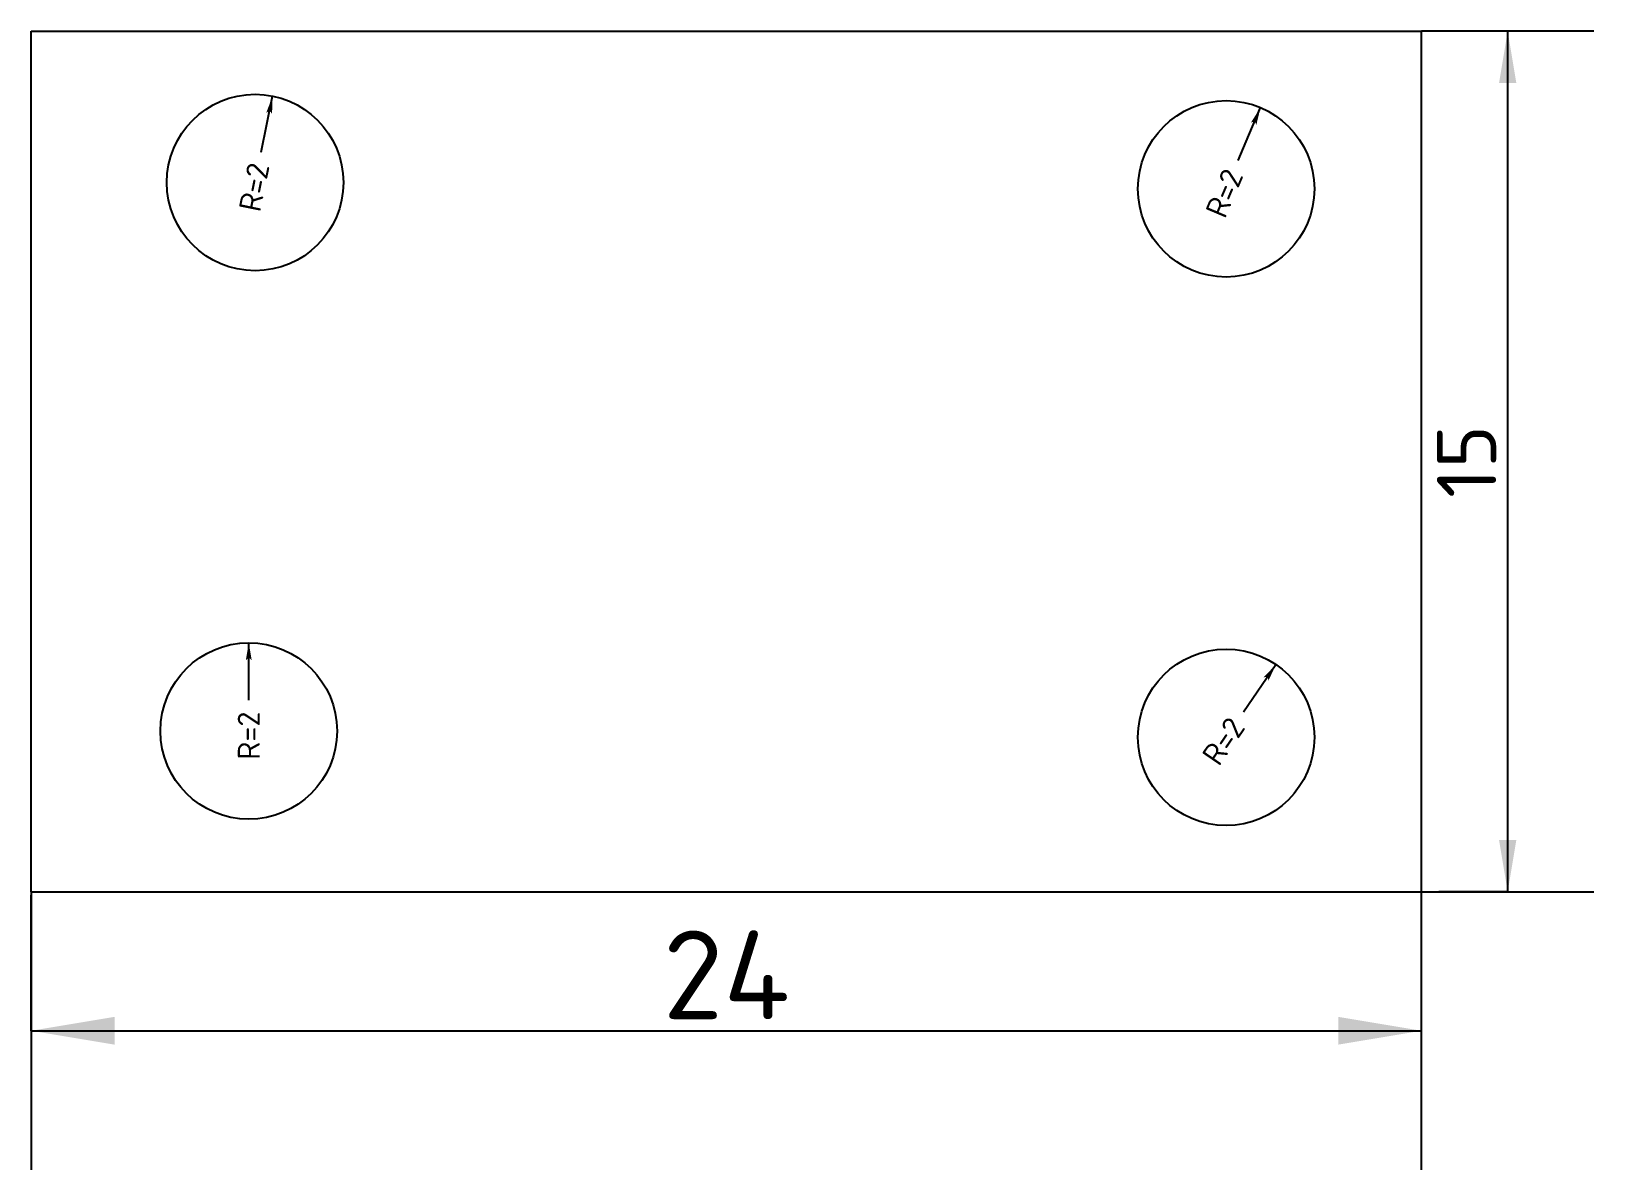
# Model space of a CAD drawing. Extents: x 0 to 27.2, y -4.8 to 15.
import ezdxf
from ezdxf.enums import TextEntityAlignment as Align

# ---------------------------------------------------------------- set-up
doc = ezdxf.new("R2010")
doc.units = 0
doc.layers.add('DIMENSIONS', color=1, linetype='CONTINUOUS')
doc.styles.add('ISOCPEUR', font='isocpeur.ttf')

# ---------------------------------------------------------------- blocks, each defined once
blk = doc.blocks.new('DIMTICK_ARROW')
at = {"color": 5}
blk.add_line((0, 0.5), (0, -0.5), dxfattribs=at)
at = {"color": 7}
blk.add_solid([(0, 0), (0.3, 0.05), (0.3, -0.05)], dxfattribs=at)
blk = doc.blocks.new('DIMTICK_RADIUS')
at = {"color": 7}
blk.add_solid([(0, 0), (0.3, 0.05), (0.3, -0.05), (0.25, 0)], dxfattribs=at)

msp = doc.modelspace()

# ---------------------------------------------------------------- linework, layer by layer
at = {"color": 3}
for p, q in [((0, 15), (24.231, 15)), ((0, 0), (0, 15)), ((0, 0), (0, 15)), ((0, 15), (24.231, 15)), ((24.231, 0), (24.231, 15)), ((24.231, 0), (24.231, 15)), ((0, 0), (24.231, 0)), ((0, 0), (24.231, 0))]:
    msp.add_line(p, q, dxfattribs=at)
for centre in [(3.901, 12.363), (20.824, 12.253), (3.791, 2.802), (20.824, 2.692)]:
    msp.add_circle(centre, 1.538, dxfattribs=at)
at = {"layer": 'DIMENSIONS', "color": 5}
for p, q in [((25.731, 15), (24.531, 15)), ((25.731, 15), (24.531, 15)), ((25.731, 15), (24.531, 15)), ((25.731, 15), (24.531, 15)), ((25.731, 15), (24.531, 15)), ((25.731, 15), (24.531, 15)), ((25.731, 15), (24.531, 15)), ((25.731, 15), (24.531, 15)), ((25.731, 15), (24.531, 15)), ((0, -2.423), (0, -0.058)), ((0, -2.423), (0, -0.058)), ((0, -2.423), (0, -0.058)), ((0, -2.423), (0, -0.058)), ((0, -2.423), (0, -0.058)), ((0, -2.423), (0, -0.058)), ((0, -2.423), (0, -0.058)), ((0, -2.423), (0, -0.058)), ((0, -2.423), (0, -0.058)), ((0, -2.423), (0, -0.058)), ((0, -2.423), (0, -0.058)), ((0, -2.423), (0, -0.058)), ((24.231, -2.423), (24.231, -0.058)), ((24.231, -2.423), (24.231, -0.058)), ((24.231, -2.423), (24.231, -0.058)), ((24.231, -2.423), (24.231, -0.058)), ((24.231, -2.423), (24.231, -0.058)), ((24.231, -2.423), (24.231, -0.058)), ((24.231, -2.423), (24.231, -0.058)), ((24.231, -2.423), (24.231, -0.058)), ((24.231, -2.423), (24.231, -0.058)), ((24.231, -2.423), (24.231, -0.058)), ((24.231, -2.423), (24.231, -0.058)), ((24.231, -2.423), (24.231, -0.058)), ((25.731, 0), (24.531, 0)), ((25.731, 0), (24.531, 0)), ((25.731, 0), (24.531, 0)), ((25.731, 0), (24.531, 0)), ((25.731, 0), (24.531, 0)), ((25.731, 0), (24.531, 0)), ((25.731, 0), (24.531, 0)), ((25.731, 0), (24.531, 0)), ((25.731, 0), (24.531, 0))]:
    msp.add_line(p, q, dxfattribs=at)
at = {"layer": 'DIMENSIONS', "color": 7}
for p, q in [((25.731, 0), (25.731, 15)), ((25.731, 0), (25.731, 15)), ((25.731, 0), (25.731, 15)), ((25.731, 0), (25.731, 15)), ((25.731, 0), (25.731, 15)), ((25.731, 0), (25.731, 15)), ((25.731, 0), (25.731, 15)), ((25.731, 0), (25.731, 15)), ((25.731, 0), (25.731, 15)), ((4.008, 12.89), (4.207, 13.87)), ((4.008, 12.89), (4.207, 13.87)), ((4.008, 12.89), (4.207, 13.87)), ((21.034, 12.749), (21.423, 13.67)), ((21.034, 12.749), (21.423, 13.67)), ((3.791, 3.341), (3.791, 4.341)), ((3.791, 3.341), (3.791, 4.341)), ((3.791, 3.341), (3.791, 4.341)), ((3.791, 3.341), (3.791, 4.341)), ((21.128, 3.137), (21.693, 3.962)), ((0, -2.423), (24.231, -2.423)), ((0, -2.423), (24.231, -2.423)), ((0, -2.423), (24.231, -2.423)), ((0, -2.423), (24.231, -2.423)), ((0, -2.423), (24.231, -2.423)), ((0, -2.423), (24.231, -2.423)), ((0, -2.423), (24.231, -2.423)), ((0, -2.423), (24.231, -2.423)), ((0, -2.423), (24.231, -2.423)), ((0, -2.423), (24.231, -2.423)), ((0, -2.423), (24.231, -2.423)), ((0, -2.423), (24.231, -2.423))]:
    msp.add_line(p, q, dxfattribs=at)

# ---------------------------------------------------------------- block references
at = {"layer": 'DIMENSIONS'}
for name, p, xscale, yscale, rotation in [('DIMTICK_ARROW', (25.731, 15), 3, 3, 270), ('DIMTICK_ARROW', (25.731, 15), 3, 3, 270), ('DIMTICK_ARROW', (25.731, 15), 3, 3, 270), ('DIMTICK_ARROW', (25.731, 15), 3, 3, 270), ('DIMTICK_ARROW', (25.731, 15), 3, 3, 270), ('DIMTICK_ARROW', (25.731, 15), 3, 3, 270), ('DIMTICK_ARROW', (25.731, 15), 3, 3, 270), ('DIMTICK_ARROW', (25.731, 15), 3, 3, 270), ('DIMTICK_ARROW', (25.731, 15), 3, 3, 270), ('DIMTICK_RADIUS', (4.207, 13.87), 1.0256410256410258, 1.0256410256410258, 258.54084409738357), ('DIMTICK_RADIUS', (4.207, 13.87), 1.0256410256410258, 1.0256410256410258, 258.54084409738357), ('DIMTICK_RADIUS', (4.207, 13.87), 1.0256410256410258, 1.0256410256410258, 258.54084409738357), ('DIMTICK_RADIUS', (21.423, 13.67), 1.0256410256410258, 1.0256410256410258, 247.0816881947671), ('DIMTICK_RADIUS', (21.423, 13.67), 1.0256410256410258, 1.0256410256410258, 247.0816881947671), ('DIMTICK_RADIUS', (3.791, 4.341), 1.0256410256410258, 1.0256410256410258, 270), ('DIMTICK_RADIUS', (3.791, 4.341), 1.0256410256410258, 1.0256410256410258, 270), ('DIMTICK_RADIUS', (3.791, 4.341), 1.0256410256410258, 1.0256410256410258, 270), ('DIMTICK_RADIUS', (3.791, 4.341), 1.0256410256410258, 1.0256410256410258, 270), ('DIMTICK_RADIUS', (21.693, 3.962), 1.0256410256410258, 1.0256410256410258, 235.62253229215057), ('DIMTICK_ARROW', (25.731, 0), 3, 3, 90), ('DIMTICK_ARROW', (25.731, 0), 3, 3, 90), ('DIMTICK_ARROW', (25.731, 0), 3, 3, 90), ('DIMTICK_ARROW', (25.731, 0), 3, 3, 90), ('DIMTICK_ARROW', (25.731, 0), 3, 3, 90), ('DIMTICK_ARROW', (25.731, 0), 3, 3, 90), ('DIMTICK_ARROW', (25.731, 0), 3, 3, 90), ('DIMTICK_ARROW', (25.731, 0), 3, 3, 90), ('DIMTICK_ARROW', (25.731, 0), 3, 3, 90), ('DIMTICK_ARROW', (24.231, -2.423), 4.846153846153846, 4.846153846153846, 180), ('DIMTICK_ARROW', (24.231, -2.423), 4.846153846153846, 4.846153846153846, 180), ('DIMTICK_ARROW', (24.231, -2.423), 4.846153846153846, 4.846153846153846, 180), ('DIMTICK_ARROW', (24.231, -2.423), 4.846153846153846, 4.846153846153846, 180), ('DIMTICK_ARROW', (24.231, -2.423), 4.846153846153846, 4.846153846153846, 180), ('DIMTICK_ARROW', (24.231, -2.423), 4.846153846153846, 4.846153846153846, 180), ('DIMTICK_ARROW', (24.231, -2.423), 4.846153846153846, 4.846153846153846, 180), ('DIMTICK_ARROW', (24.231, -2.423), 4.846153846153846, 4.846153846153846, 180), ('DIMTICK_ARROW', (24.231, -2.423), 4.846153846153846, 4.846153846153846, 180), ('DIMTICK_ARROW', (24.231, -2.423), 4.846153846153846, 4.846153846153846, 180), ('DIMTICK_ARROW', (24.231, -2.423), 4.846153846153846, 4.846153846153846, 180), ('DIMTICK_ARROW', (24.231, -2.423), 4.846153846153846, 4.846153846153846, 180)]:
    msp.add_blockref(name, p, dxfattribs=dict(at, xscale=xscale, yscale=yscale, rotation=rotation))
at = {"layer": 'DIMENSIONS', "xscale": 4.846153846153846, "yscale": 4.846153846153846}
msp.add_blockref('DIMTICK_ARROW', (0, -2.423), dxfattribs=at)
msp.add_blockref('DIMTICK_ARROW', (0, -2.423), dxfattribs=at)
msp.add_blockref('DIMTICK_ARROW', (0, -2.423), dxfattribs=at)
msp.add_blockref('DIMTICK_ARROW', (0, -2.423), dxfattribs=at)
msp.add_blockref('DIMTICK_ARROW', (0, -2.423), dxfattribs=at)
msp.add_blockref('DIMTICK_ARROW', (0, -2.423), dxfattribs=at)
msp.add_blockref('DIMTICK_ARROW', (0, -2.423), dxfattribs=at)
msp.add_blockref('DIMTICK_ARROW', (0, -2.423), dxfattribs=at)
msp.add_blockref('DIMTICK_ARROW', (0, -2.423), dxfattribs=at)
msp.add_blockref('DIMTICK_ARROW', (0, -2.423), dxfattribs=at)
msp.add_blockref('DIMTICK_ARROW', (0, -2.423), dxfattribs=at)
msp.add_blockref('DIMTICK_ARROW', (0, -2.423), dxfattribs=at)

# ---------------------------------------------------------------- texts
at = {"layer": 'DIMENSIONS', "color": 7, "style": 'ISOCPEUR'}
for rotation, p in [(78.5408, (3.968, 12.694)), (78.5408, (3.968, 12.694)), (78.5408, (3.968, 12.694)), (67.0817, (20.956, 12.564)), (67.0817, (20.956, 12.564)), (90, (3.791, 3.141)), (90, (3.791, 3.141)), (90, (3.791, 3.141)), (90, (3.791, 3.141)), (55.6225, (21.015, 2.972))]:
    msp.add_text('R=2', height=0.3846, rotation=rotation, dxfattribs=at).set_placement(p, align=Align.MIDDLE_RIGHT)
msp.add_text('15', height=1.0333, rotation=90, dxfattribs=at).set_placement((25.014, 7.5), align=Align.MIDDLE_CENTER)
msp.add_text('15', height=1.0333, rotation=90, dxfattribs=at).set_placement((25.014, 7.5), align=Align.MIDDLE_CENTER)
msp.add_text('15', height=1.0333, rotation=90, dxfattribs=at).set_placement((25.014, 7.5), align=Align.MIDDLE_CENTER)
msp.add_text('15', height=1.0333, rotation=90, dxfattribs=at).set_placement((25.014, 7.5), align=Align.MIDDLE_CENTER)
msp.add_text('15', height=1.0333, rotation=90, dxfattribs=at).set_placement((25.014, 7.5), align=Align.MIDDLE_CENTER)
msp.add_text('15', height=1.0333, rotation=90, dxfattribs=at).set_placement((25.014, 7.5), align=Align.MIDDLE_CENTER)
msp.add_text('15', height=1.0333, rotation=90, dxfattribs=at).set_placement((25.014, 7.5), align=Align.MIDDLE_CENTER)
msp.add_text('15', height=1.0333, rotation=90, dxfattribs=at).set_placement((25.014, 7.5), align=Align.MIDDLE_CENTER)
msp.add_text('15', height=1.0333, rotation=90, dxfattribs=at).set_placement((25.014, 7.5), align=Align.MIDDLE_CENTER)
msp.add_text('24', height=1.5462, dxfattribs=at).set_placement((12.115, -1.45), align=Align.MIDDLE_CENTER)
msp.add_text('24', height=1.5462, dxfattribs=at).set_placement((12.115, -1.45), align=Align.MIDDLE_CENTER)
msp.add_text('24', height=1.5462, dxfattribs=at).set_placement((12.115, -1.45), align=Align.MIDDLE_CENTER)
msp.add_text('24', height=1.5462, dxfattribs=at).set_placement((12.115, -1.45), align=Align.MIDDLE_CENTER)
msp.add_text('24', height=1.5462, dxfattribs=at).set_placement((12.115, -1.45), align=Align.MIDDLE_CENTER)
msp.add_text('24', height=1.5462, dxfattribs=at).set_placement((12.115, -1.45), align=Align.MIDDLE_CENTER)
msp.add_text('24', height=1.5462, dxfattribs=at).set_placement((12.115, -1.45), align=Align.MIDDLE_CENTER)
msp.add_text('24', height=1.5462, dxfattribs=at).set_placement((12.115, -1.45), align=Align.MIDDLE_CENTER)
msp.add_text('24', height=1.5462, dxfattribs=at).set_placement((12.115, -1.45), align=Align.MIDDLE_CENTER)
msp.add_text('24', height=1.5462, dxfattribs=at).set_placement((12.115, -1.45), align=Align.MIDDLE_CENTER)
msp.add_text('24', height=1.5462, dxfattribs=at).set_placement((12.115, -1.45), align=Align.MIDDLE_CENTER)
msp.add_text('24', height=1.5462, dxfattribs=at).set_placement((12.115, -1.45), align=Align.MIDDLE_CENTER)

doc.saveas('drawing.dxf')
